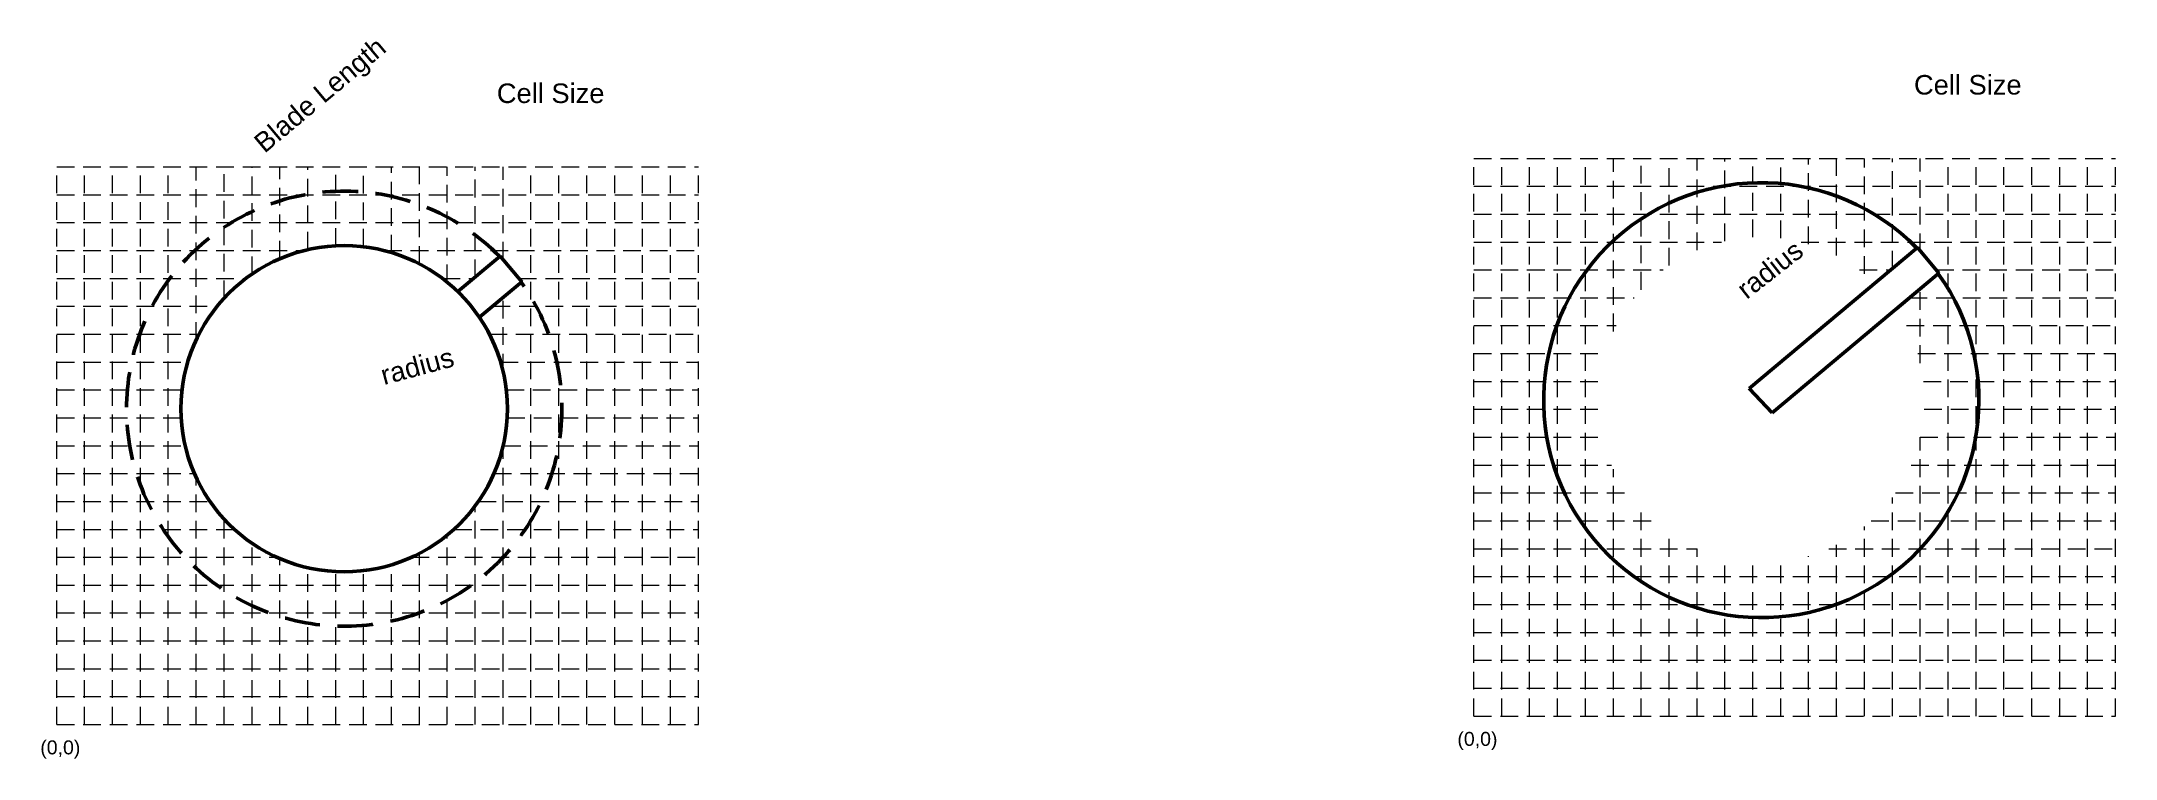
# Model space of a CAD drawing. Header units: millimetres. Extents: x -5 to 738, y -12 to 245.
import ezdxf

# ---------------------------------------------------------------- set-up
doc = ezdxf.new("R2010")
doc.units = ezdxf.units.MM
doc.linetypes.add('DASHED', pattern=[19.05, 12.7, -6.35])
doc.linetypes.add('HIDDEN', pattern=[9.525, 6.35, -3.175])
for name, color, linetype, lineweight in [('Cutter', 30, 'Continuous', 50), ('Grid', 7, 'HIDDEN', 9), ('Outer Cutter', 30, 'DASHED', 50)]:
    doc.layers.add(name, color=color, linetype=linetype, lineweight=lineweight)
doc.layers.add('measures', color=18, linetype='Continuous', lineweight=25, true_color=0x000000)
doc.layers.add('Scale', color=18, linetype='Continuous', lineweight=25, true_color=0x000000)
doc.styles.add('textstyle3', font='Arial.ttf')

msp = doc.modelspace()

# ---------------------------------------------------------------- linework, layer by layer
at = {"layer": 'Cutter'}
for p, q in [((606.67, 120.53), (666.91, 171.02)), ((666.91, 171.02), (674.61, 161.83)), ((143.78, 155.25), (158.96, 167.98)), ((158.96, 167.98), (166.67, 158.78)), ((151.49, 146.06), (166.67, 158.78)), ((151.72, 146.26), (166.67, 158.78)), ((614.93, 111.79), (674.61, 161.83)), ((659.43, 149.1), (674.61, 161.83)), ((606.67, 120.53), (614.93, 111.79))]:
    msp.add_line(p, q, dxfattribs=at)
msp.add_circle((103.04, 113.27), 58.5, dxfattribs=at)
msp.add_arc((610.98, 116.32), 78, 44.3828, 35.55934, dxfattribs=at)
at = {"layer": 'Grid'}
for p, q in [((507.95, 203.04), (737.95, 203.04)), ((507.95, 3.04), (507.95, 203.04)), ((517.95, 3.04), (517.95, 203.04)), ((527.95, 3.04), (527.95, 203.04)), ((537.95, 3.04), (537.95, 203.04)), ((547.95, 3.04), (547.95, 203.04)), ((557.95, 141), (557.95, 203.04)), ((567.95, 155.94), (567.95, 203.04)), ((577.95, 164.59), (577.95, 203.04)), ((587.95, 170.09), (587.95, 203.04)), ((597.95, 173.34), (597.95, 203.04)), ((607.95, 174.74), (607.95, 203.04)), ((617.95, 174.4), (617.95, 203.04)), ((627.95, 172.3), (627.95, 203.04)), ((637.95, 168.23), (637.95, 203.04)), ((647.95, 161.66), (647.95, 203.04)), ((657.95, 163.51), (657.95, 203.04)), ((667.95, 169.78), (667.95, 203.04)), ((677.95, 3.04), (677.95, 203.04)), ((687.95, 3.04), (687.95, 203.04)), ((697.95, 3.04), (697.95, 203.04)), ((707.95, 3.04), (707.95, 203.04)), ((717.95, 3.04), (717.95, 203.04)), ((727.95, 3.04), (727.95, 203.04)), ((737.95, 3.04), (737.95, 203.04)), ((0, 200), (230, 200)), ((0, 0), (0, 200)), ((10, 0), (10, 200)), ((20, 0), (20, 200)), ((30, 0), (30, 200)), ((40, 0), (40, 200)), ((50, 137.96), (50, 200)), ((60, 152.9), (60, 200)), ((70, 161.55), (70, 200)), ((80, 167.05), (80, 200)), ((90, 170.3), (90, 200)), ((100, 171.69), (100, 200)), ((110, 171.36), (110, 200)), ((120, 169.26), (120, 200)), ((130, 165.19), (130, 200)), ((140, 158.62), (140, 200)), ((150, 160.47), (150, 200)), ((160, 166.74), (160, 200)), ((170, 0), (170, 200)), ((180, 0), (180, 200)), ((190, 0), (190, 200)), ((200, 0), (200, 200)), ((210, 0), (210, 200)), ((220, 0), (220, 200)), ((230, 0), (230, 200)), ((0, 190), (230, 190)), ((507.95, 193.04), (737.95, 193.04)), ((0, 180), (230, 180)), ((507.95, 183.04), (737.95, 183.04)), ((507.95, 173.04), (596.69, 173.04)), ((625.28, 173.04), (737.95, 173.04)), ((0, 170), (88.74, 170)), ((117.33, 170), (230, 170)), ((0, 160), (67.84, 160)), ((138.24, 160), (149.44, 160)), ((165.65, 160), (230, 160)), ((507.95, 163.04), (575.79, 163.04)), ((646.18, 163.04), (657.39, 163.04)), ((667.95, 129.64), (667.95, 156.23)), ((673.59, 163.04), (737.95, 163.04)), ((0, 150), (57.5, 150)), ((156.19, 150), (230, 150)), ((160, 126.6), (160, 153.19)), ((507.95, 153.04), (565.45, 153.04)), ((664.14, 153.04), (737.95, 153.04)), ((507.95, 143.04), (558.95, 143.04)), ((663.02, 143.04), (737.95, 143.04)), ((0, 140), (51, 140)), ((155.08, 140), (230, 140)), ((0, 130), (46.98, 130)), ((159.1, 130), (230, 130)), ((507.95, 133.04), (554.93, 133.04)), ((667.04, 133.04), (737.95, 133.04)), ((0, 120), (44.93, 120)), ((161.15, 120), (230, 120)), ((507.95, 123.04), (552.87, 123.04)), ((669.1, 123.04), (737.95, 123.04)), ((507.95, 113.04), (552.57, 113.04)), ((669.39, 113.04), (737.95, 113.04)), ((0, 110), (44.63, 110)), ((161.45, 110), (230, 110)), ((0, 100), (46.06, 100)), ((160, 100), (230, 100)), ((160, 0), (160, 100)), ((507.95, 103.04), (554.01, 103.04)), ((667.95, 103.04), (737.95, 103.04)), ((667.95, 3.04), (667.95, 103.04)), ((0, 90), (49.37, 90)), ((156.71, 90), (230, 90)), ((507.95, 93.04), (557.31, 93.04)), ((557.95, 3.04), (557.95, 91.63)), ((664.65, 93.04), (737.95, 93.04)), ((50, 0), (50, 88.59)), ((507.95, 83.04), (562.87, 83.04)), ((659.1, 83.04), (737.95, 83.04)), ((0, 80), (54.92, 80)), ((150, 0), (150, 78.39)), ((151.15, 80), (230, 80)), ((567.95, 3.04), (567.95, 76.69)), ((657.95, 3.04), (657.95, 81.43)), ((0, 70), (63.67, 70)), ((60, 0), (60, 73.65)), ((140, 0), (140, 67.93)), ((142.4, 70), (230, 70)), ((507.95, 73.04), (571.62, 73.04)), ((577.95, 3.04), (577.95, 68.04)), ((647.95, 3.04), (647.95, 70.97)), ((650.35, 73.04), (737.95, 73.04)), ((0, 60), (80, 60)), ((70, 0), (70, 65)), ((80, 0), (80, 60)), ((127.21, 60), (230, 60)), ((130, 0), (130, 61.36)), ((507.95, 63.04), (587.95, 63.04)), ((587.95, 3.04), (587.95, 63.04)), ((627.95, 3.04), (627.95, 60.33)), ((635.15, 63.04), (737.95, 63.04)), ((637.95, 3.04), (637.95, 64.4)), ((90, 0), (90, 56.24)), ((100, 0), (100, 54.85)), ((110, 0), (110, 55.19)), ((120, 0), (120, 57.29)), ((507.95, 53.04), (737.95, 53.04)), ((597.95, 3.04), (597.95, 59.29)), ((607.95, 3.04), (607.95, 57.9)), ((617.95, 3.04), (617.95, 58.23)), ((0, 50), (230, 50)), ((0, 40), (230, 40)), ((507.95, 43.04), (737.95, 43.04)), ((0, 30), (230, 30)), ((507.95, 33.04), (737.95, 33.04)), ((507.95, 23.04), (737.95, 23.04)), ((0, 20), (230, 20)), ((0, 10), (230, 10)), ((507.95, 13.04), (737.95, 13.04)), ((0, 0), (230, 0)), ((507.95, 3.04), (737.95, 3.04))]:
    msp.add_line(p, q, dxfattribs=at)
at = {"layer": 'Outer Cutter'}
msp.add_arc((103.04, 113.27), 78, 44.3828, 35.55934, dxfattribs=at)

# ---------------------------------------------------------------- texts
at = {"layer": 'measures', "char_height": 7, "attachment_point": 1, "style": 'textstyle3'}
for s, insert, rotation in [('Blade Length', (70, 210), 40), ('radius', (601.41, 157.76), 38), ('radius', (115.46, 128.48), 15)]:
    msp.add_mtext(s, dxfattribs=dict(at, insert=insert, rotation=rotation))
for insert in [(665.71, 232.92), (157.76, 229.88)]:
    msp.add_mtext('Cell Size', dxfattribs=dict(at, insert=insert))
at = {"layer": 'Scale', "char_height": 5, "attachment_point": 1, "style": 'textstyle3'}
for insert in [(-5.89, -5.69), (502.05, -2.65)]:
    msp.add_mtext('(0,0)', dxfattribs=dict(at, insert=insert))

doc.saveas('drawing.dxf')
